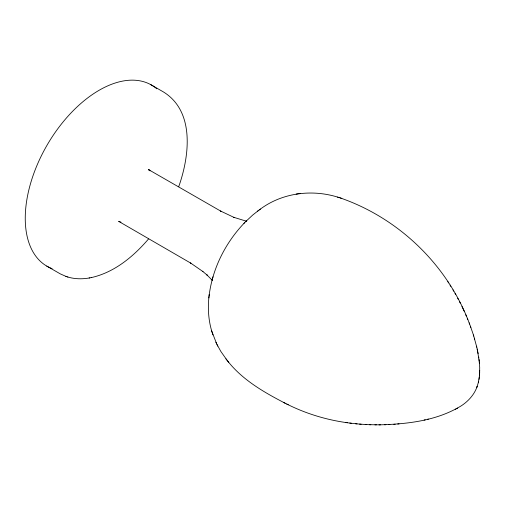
<?xml version="1.0" encoding="UTF-8"?>
<svg xmlns="http://www.w3.org/2000/svg" width="505" height="505" viewBox="0 0 505 505"><rect width="100%" height="100%" fill="white"/><g stroke="black" fill="none" stroke-linecap="round" stroke-linejoin="round"><path stroke-width="0.76" d="M479.58 374.502L479.699 367.337L479.043 359.535M479.681 373.025L479.699 372.299M479.725 371.32L479.744 370.537M478.513 381.824L479.516 375.31M479.46 375.998L479.643 373.757M209.007 296.473C207.624 308.587 208.496 321.047 212.22 332.694M209.102 295.715C212.472 268.37 225.565 242.52 244.584 222.718M208.849 297.906L209.253 294.339M479.018 379.337L479.112 378.693M479.201 378.094L479.302 377.393M477.029 386.817L478.424 382.197M478.292 382.771L478.658 381.199M212.188 279.738L212.447 278.817M212.782 277.63L213.028 276.765M178.701 186.743C189.381 156.689 195.265 111.618 163.481 91.973L150.881 84.701M379.015 424.85C407.181 424.143 437.033 420.835 461.488 405.685C468.375 401.147 474.214 394.689 477.023 386.843M476.834 387.348L477.238 386.262M148.476 239.029C133.402 256.628 114.275 272.511 91.153 277.624M245.48 221.802L252.614 215.13L258.712 210.326M243.953 223.368L246.156 221.108M259.248 209.935C281.695 192.62 312.481 188.813 339.139 197.581M257.575 211.159L260.428 209.076M455.264 409.391L455.983 408.993M456.987 408.444L457.656 408.078M424.124 420.072L425.197 419.825M427.356 419.32L428.379 419.087M67.5 276.923C74.633 279.145 82.309 279.252 89.619 277.914M89.158 278.009L91.607 277.535M296.157 194.071L297.874 193.838M298.575 193.743L300.323 193.503M393.824 424.326L395.181 424.219M397.732 424.011L399.045 423.903M384.488 424.774L385.908 424.724M388.503 424.617L389.879 424.566M369.351 424.686L380.454 424.856M374.931 424.844L376.408 424.85M359.592 424.105L366.756 424.572M365.229 424.509L370.84 424.755M349.826 423.083L357.048 423.878M355.482 423.739L361.132 424.238M286.739 404.032C305.727 413.576 326.312 419.876 347.358 422.742M345.761 422.534L351.398 423.285M246.074 221.158L246.655 221.272L233.746 217.308L234.225 217.504L220.527 211.021L220.963 211.254L148.552 169.604L150.067 170.848M120.979 222.156L118.637 221.341L190.922 263.225L190.505 262.96L202.966 271.583L202.555 271.267L207.309 275.25L206.898 274.897L212.447 280.458L212.056 280.01M340.168 197.897C399.083 218.267 447.935 265.434 469.587 324.033M337.504 197.089L341.816 198.396M46.706 266.066L60.322 273.899L66.256 276.513M65.839 276.38L67.916 277.056M227.692 361.075C242.615 380.038 263.982 392.265 285.066 403.186M283.526 402.416L288.279 404.802M216.998 344.505L220.868 351.486L226.998 360.185M225.937 358.859L228.759 362.42M447.815 281.626L448.642 282.933M450.031 285.104L450.839 286.373M452.96 289.87L453.711 291.183M455.005 293.399L455.744 294.68M457.688 298.209L458.363 299.503M459.556 301.763L460.213 303.019M211.671 330.964L216.651 343.791M215.869 342.213L217.788 346.114M464.228 311.301L461.974 306.548M465.799 314.798L466.311 316.01M467.276 318.276L467.775 319.45M470.42 326.255L473.444 334.998L476.789 347.175M469.145 322.865L470.849 327.373M212.371 333.161L212.933 334.922M473.444 334.998L473.766 336.077M474.403 338.154L474.713 339.19M477.212 349.05L479.245 361.283M476.569 346.19L478.134 353.614M478.708 357.079L478.828 357.969M479.384 362.678L479.472 363.537M52.116 268.641A104.579 60.379 -60 0 1 47.224 144.885A104.579 60.379 -60 0 1 156.777 88.792M148.975 169.857L148.552 169.604L148.975 169.857"/></g></svg>
